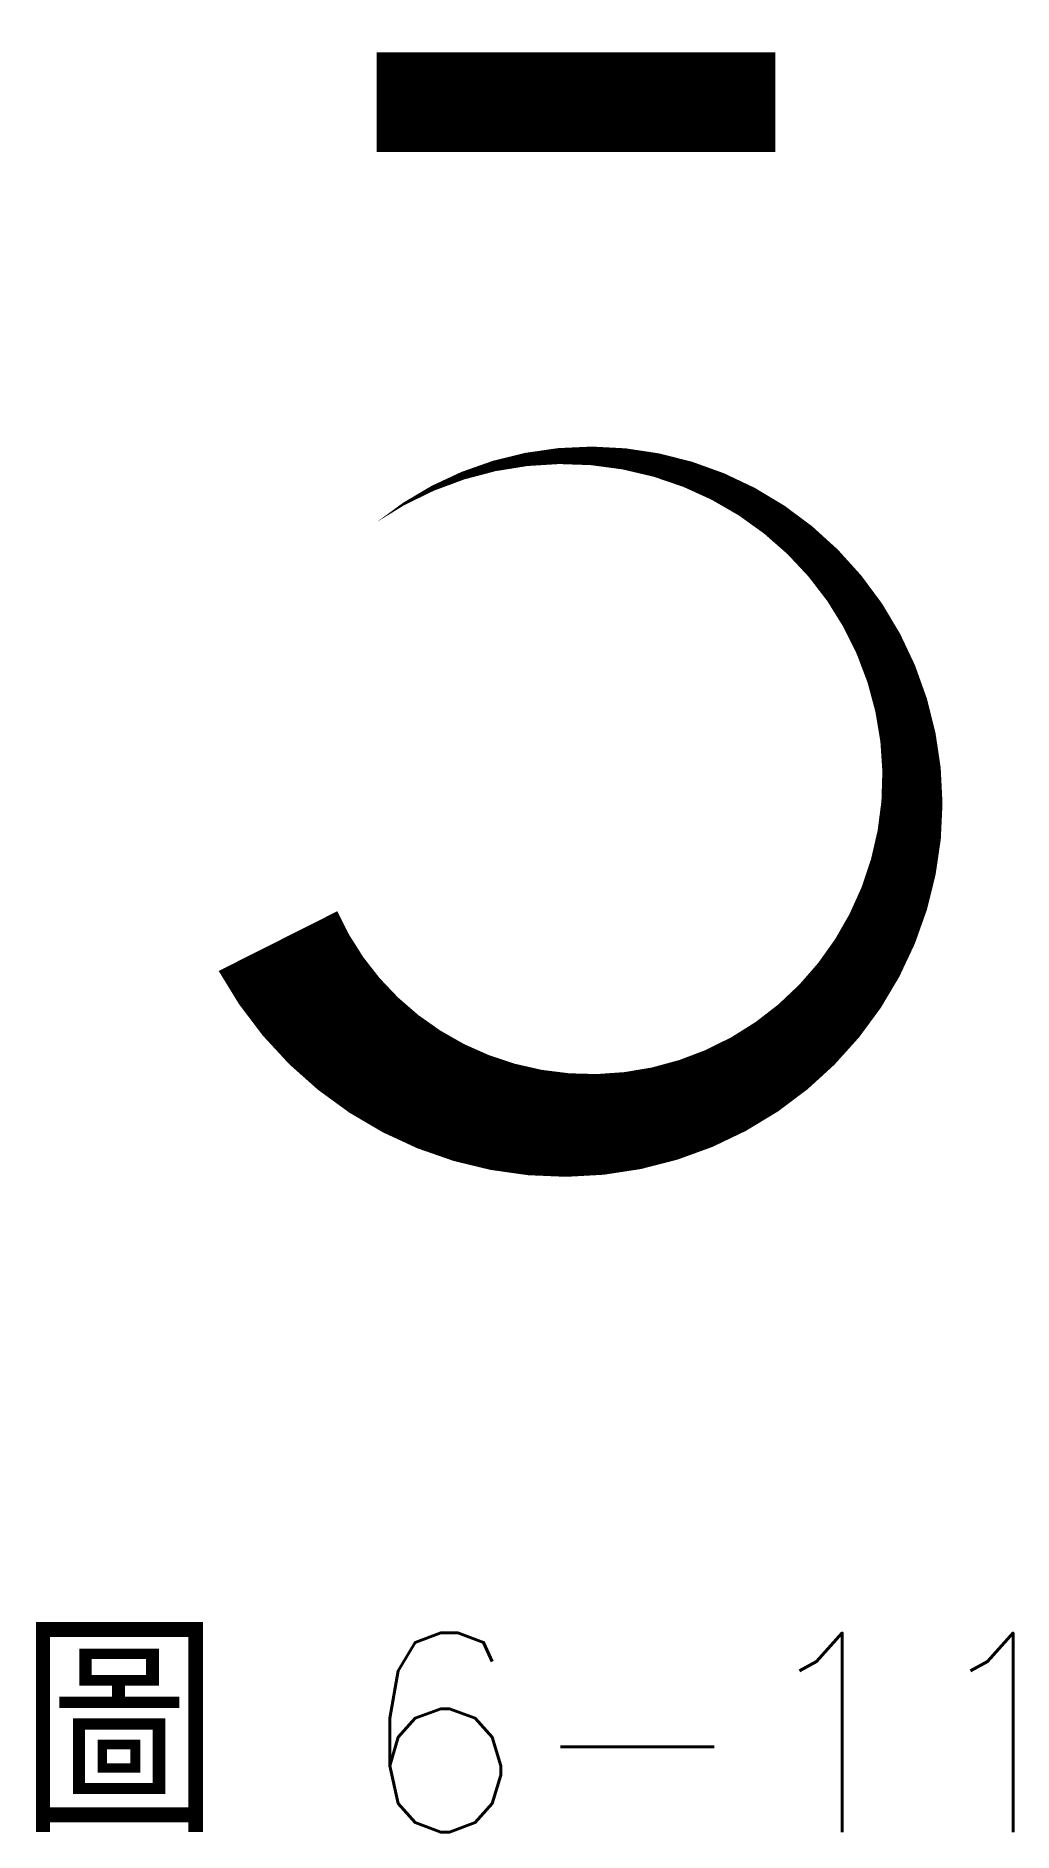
# Model space of a CAD drawing. Extents: x 99.9 to 114.6, y 184.2 to 211.3.
import ezdxf

# ---------------------------------------------------------------- set-up
doc = ezdxf.new("R2010")
doc.units = 0
doc.layers.add('輪廓線', color=7, linetype='CONTINUOUS')
doc.styles.add('CNS1', font='romans.shx', dxfattribs={"height": 3, "bigfont": 'chineset.shx'})

msp = doc.modelspace()

# ---------------------------------------------------------------- linework, layer by layer
at = {"layer": '輪廓線'}
msp.add_lwpolyline([(110.999, 210.276, 1.5, 1.5, 0), (104.999, 210.276, 0, 0, 0), (104.999, 203.951, 0, 2, -2.747477), (103.513, 197.639, 0, 0, 0)], format="xyseb", dxfattribs=at)

# ---------------------------------------------------------------- texts
at = {"layer": '輪廓線', "style": 'CNS1'}
msp.add_text('圖 6-11', height=3, dxfattribs=at).set_placement((99.623, 184.216))

doc.saveas('drawing.dxf')
